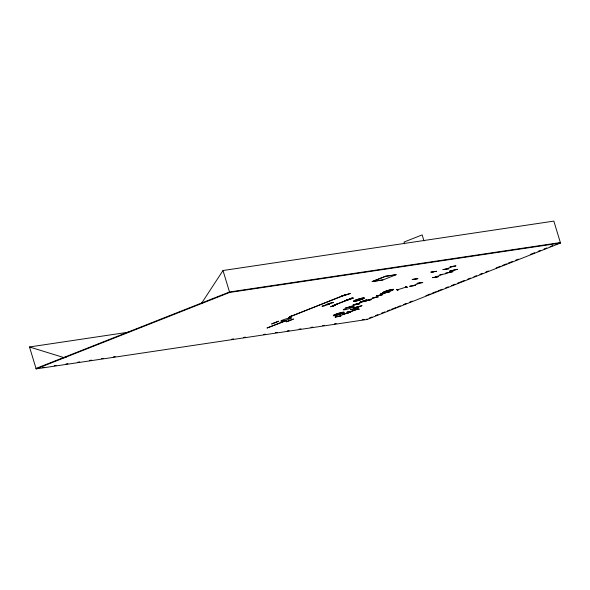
<?xml version="1.0" encoding="UTF-8"?>
<svg xmlns="http://www.w3.org/2000/svg" width="590" height="590" viewBox="0 0 590 590"><rect width="100%" height="100%" fill="white"/><g stroke="black" fill="none" stroke-linecap="round" stroke-linejoin="round"><path stroke-width="0.89" d="M346.05 300.576L352.274 297.876M335.467 316.771L335.172 317.022L340.954 316.07L335.164 317.007L335.548 316.874M346.042 307.641L351.817 306.756L346.028 307.692L346.323 307.464M354.251 304.411L359.657 303.555M359.362 303.806L359.745 303.651L353.218 304.735M415.537 285.339L409.858 286.298L415.567 285.258M432.529 277.632L438.318 276.695L432.536 277.647L432.913 277.499M448.43 268.804L448.791 268.73L443.016 269.615M443.297 269.483L448.71 268.627M365.476 300.553L371.206 299.683L365.453 300.605L365.756 300.376M376.604 295.738L382.35 294.823L376.612 295.76L376.988 295.612M412.528 279.343L417.978 278.657L412.248 279.52M347.23 312.081L350.74 312.117L346.898 312.265M350.644 312.066L346.883 312.339L347.326 312.184M288.894 317.678L291.6 315.879M396.805 289.395L398.191 290.096L396.45 289.528M397.719 290.243L396.428 289.579L396.908 289.447M350.652 309.713L358.868 307.678L350.644 309.661M445.236 273.435L453.091 271.599L445.406 273.281M201.802 302.906L222.998 270.522L553.84 221.11L560.5 243.028L367.002 319.478L36.16 368.89L29.5 346.972L128.841 332.133M353.971 304.536L354.332 304.462M201.861 302.928L202.038 303.356M271.835 323.888L278.458 321.248M278.657 321.218L271.614 324.006M337.642 304.005L330.606 306.785L337.664 303.983M334.183 305.458L335.054 305.251L333.925 305.465M275.191 322.671L275.803 322.575M354.671 308.74L357.466 306.955M357.238 307.102L357.636 306.999M357.887 306.837L355.069 308.629M449.145 272.528L453.231 270.39M449.823 272.256L449.44 272.351M453.533 270.338L449.565 272.307M291.254 316.034L288.525 317.907L288.989 317.781M290.509 316.815L291.239 316.624M336.012 304.315L333.254 306.21L336.411 304.27L333.276 306.077M361.832 305.812L353.675 307.906L361.995 305.686M452.854 270.604L453.12 270.544M345.829 294.963L346.175 294.764M363.388 301.025L362.629 301.21M349.007 307.169L356.013 304.462M356.935 304.064L363.934 301.365M362.975 301.682L363.374 301.593M338.144 316.483L345.15 313.777M344.184 314.094L344.435 314.057M419.807 283.089L412.963 285.73M445.981 269.143L452.987 266.437M442.485 274.416L435.634 277.057M368.418 300.089L375.454 297.382M379.569 295.229L386.598 292.515M415.19 279.063L416.156 278.738L415.758 278.827M433.628 271.843L432.817 272.093M449.632 271.09L457.471 269.276M354.826 308.614L355.224 308.504M355.173 304.735L355.445 304.691M357.776 303.798L357.503 303.835M446.866 268.856L446.549 268.915M369.259 299.823L368.986 299.86M348.978 312.147L357.068 309.352M346.057 300.598L352.252 297.943M383.235 292.906L382.895 292.906M380.476 293.975L386.428 291.438M386.421 291.563L380.543 294.026M36.02 368.433L229.517 291.984L560.36 242.564M36.16 368.89L229.657 292.441L560.5 243.028M346.035 307.707L346.411 307.56M443.009 269.689L443.385 269.542M450.531 266.658L450.177 266.857L455.959 265.898L450.192 266.717M353.285 304.779L358.986 303.924L353.204 304.875L353.58 304.706M417.071 283.384L422.521 282.581M409.866 286.32L410.242 286.172M342.421 314.094L348.122 313.216L347.746 313.386M445.494 273.863L439.749 274.711M369.429 318.003L371.995 316.992M375.424 315.635L377.991 314.625M381.413 313.268L384.842 311.918M387.409 310.901L389.975 309.883M391.686 309.212L395.971 307.515M397.682 306.844L400.249 305.827M403.678 304.469L406.245 303.459M409.667 302.102L412.24 301.092M425.936 295.679L430.221 293.99M431.932 293.311L436.209 291.615M437.928 290.944L442.205 289.248M445.627 287.898L448.201 286.88M451.623 285.531L455.045 284.173M457.619 283.163L464.463 280.457M467.892 279.1L470.459 278.089M473.888 276.732L476.454 275.722M479.876 274.365L482.443 273.354M485.872 271.997L488.439 270.98M496.146 267.941L500.423 266.245M502.142 265.574L506.419 263.877M508.13 263.199L512.415 261.51M515.837 260.161L518.404 259.143M530.395 254.408L534.673 252.712M538.102 251.362L540.669 250.344M544.091 248.995L546.665 247.977M550.087 246.627L552.653 245.61M556.082 244.26L558.649 243.242M289.528 320.459L289.107 320.591L289.86 320.414M293.518 319.02L286.401 321.808L293.237 319.116M430.951 272.13L436.615 271.289L430.914 272.13M412.233 279.594L412.609 279.446M359.907 302.346L366.98 299.683L359.856 302.294M365.461 300.627L365.837 300.48M383.729 292.699L389.562 291.984L383.817 292.92L384.171 292.729M378.404 296.829L372.666 297.788L378.043 296.858M356.928 309.403L349.132 312.139M452.39 266.673L452.419 266.673M374.886 297.611L374.488 297.699L374.856 297.618M436.084 276.88L436.165 276.85M413.406 285.545L413.494 285.523M338.712 316.255L338.837 316.218M359.17 309.16L355.328 309.241M397.697 289.749L405.986 287.116M275.449 322.568L276.061 322.465L275.264 322.649M407.255 287.212L405.492 286.718L407.233 287.168M349.877 299.196L349.132 299.322M341.647 296.033L350.357 293.481L341.691 296.136M335.961 304.411L336.418 304.293M334.552 305.303L333.675 305.583M449.676 271.135L457.486 269.32M382.704 292.994L383.537 292.78M395.735 274.807L385.521 276.334L372.681 281.408L382.895 279.881M417.108 283.384L422.816 282.529M348.13 313.231L342.34 314.19L342.694 313.998M29.5 346.972L63.646 357.518L66.375 357.112M42.392 367.481L44.213 367.209M54.228 365.712L56.05 365.446M66.058 363.949L67.88 363.676M77.895 362.179L79.716 361.906M89.732 360.409L91.553 360.136M101.569 358.646L103.383 358.373M113.398 356.876L115.22 356.603M231.745 339.198L233.566 338.925M243.582 337.436L245.396 337.163M263.605 334.442L265.426 334.169M275.442 332.671L277.263 332.399M287.278 330.909L289.093 330.636M299.108 329.139L300.93 328.866M310.945 327.369L312.766 327.096M322.678 325.621L324.485 325.348M334.405 323.866L336.204 323.6M362.349 319.692L364.155 319.426M359.163 309.138L358.742 309.175M405.551 286.622L406.834 287.264M361.456 301.579L361.132 301.778L366.914 300.819L361.139 301.638M423.967 240.86L422.152 234.894L404.032 242.055L404.556 243.758M366.862 319.02L367.002 319.478M222.998 270.522L229.657 292.441M63.646 357.518L63.786 357.983M324.795 305.753L325.503 305.296C333.888 303.223 325.739 304.3 324.884 305.369L321.97 306.232L324.795 305.753M329.213 304.005L329.921 303.548C338.299 301.483 330.149 302.552 329.294 303.621L326.388 304.484L329.213 304.005M418.915 283.37L419.276 283.303L418.915 283.37M385.668 292.817L385.735 292.788M345.556 294.565L289.675 316.86L346.588 294.41L345.556 294.565M385.595 276.231L372.002 281.6L382.822 279.985L396.406 274.616L385.595 276.231M379.938 279.232L379.938 279.232M387.114 276.4L387.114 276.4M285.132 320.872L267.012 328.033L286.18 320.717L285.132 320.872M350.298 298.791L332.177 305.952L351.345 298.636L350.298 298.791M353.351 298.083L344.685 300.745L353.344 298.061M355.711 301.114A5.671 0.62 -16.9 0 0 364.332 298.083A5.671 0.62 -16.9 0 0 356.773 299.683A5.671 0.62 -16.9 0 0 355.711 301.114A5.649 0.62 -16.9 0 0 364.31 298.105A5.649 0.62 -16.9 0 0 356.788 299.691A5.649 0.62 -16.9 0 0 355.726 301.121M345.467 309.625A5.671 0.62 -16.9 0 0 354.081 306.594A5.671 0.62 -16.9 0 0 346.529 308.187A5.671 0.62 -16.9 0 0 345.467 309.625M283.016 320.953A5.671 0.62 -16.9 0 0 291.637 317.921A5.671 0.62 -16.9 0 0 284.078 319.514A5.671 0.62 -16.9 0 0 283.016 320.953M384.85 292.559A5.657 0.62 -16.9 0 0 393.456 289.535A5.657 0.62 -16.9 0 0 385.912 291.128A5.657 0.62 -16.9 0 0 384.85 292.559A5.671 0.62 -16.9 0 0 393.471 289.55A5.671 0.62 -16.9 0 0 385.912 291.15A5.671 0.62 -16.9 0 0 384.85 292.581M335.459 315.436A5.671 0.62 -16.9 0 0 344.081 312.405A5.671 0.62 -16.9 0 0 336.521 314.005A5.671 0.62 -16.9 0 0 335.459 315.436A5.649 0.62 -16.9 0 0 344.066 312.427A5.649 0.62 -16.9 0 0 336.536 314.013A5.649 0.62 -16.9 0 0 335.481 315.444"/></g></svg>
